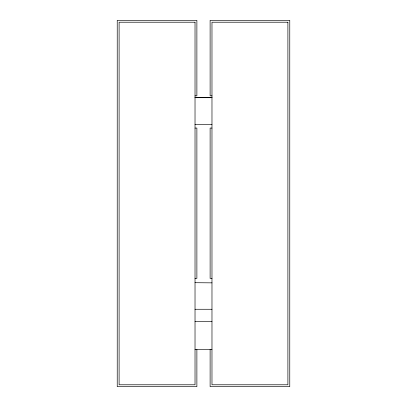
<?xml version="1.0" encoding="UTF-8"?>
<svg xmlns="http://www.w3.org/2000/svg" width="407" height="407" viewBox="0 0 407 407"><rect width="100%" height="100%" fill="white"/><g stroke="black" fill="none" stroke-linecap="round" stroke-linejoin="round"><path stroke-width="0.61" d="M195.024 95.828L196.881 95.828L196.881 20.35L117.236 20.35L117.236 386.65L196.881 386.65L196.881 349.46M211.976 95.828L210.119 95.828L210.119 20.35L289.764 20.35L289.764 386.65L210.119 386.65L210.119 349.46M195.024 97.497L211.976 97.497M195.024 97.711L211.976 97.711M195.024 124.344L211.976 124.344M195.024 128.063L196.881 128.063L196.881 278.393L195.024 278.393M211.976 128.063L210.119 128.063L210.119 278.393L211.976 278.393M195.024 309.269L211.976 309.269M195.024 321.611L211.976 321.611M195.024 349.46L211.976 349.46M195.024 282.702L211.976 282.85M195.024 22.217L119.103 22.217L119.103 384.783L195.024 384.783L195.024 22.217M287.897 22.217L211.976 22.217L211.976 384.783L287.897 384.783L287.897 22.217"/></g></svg>
